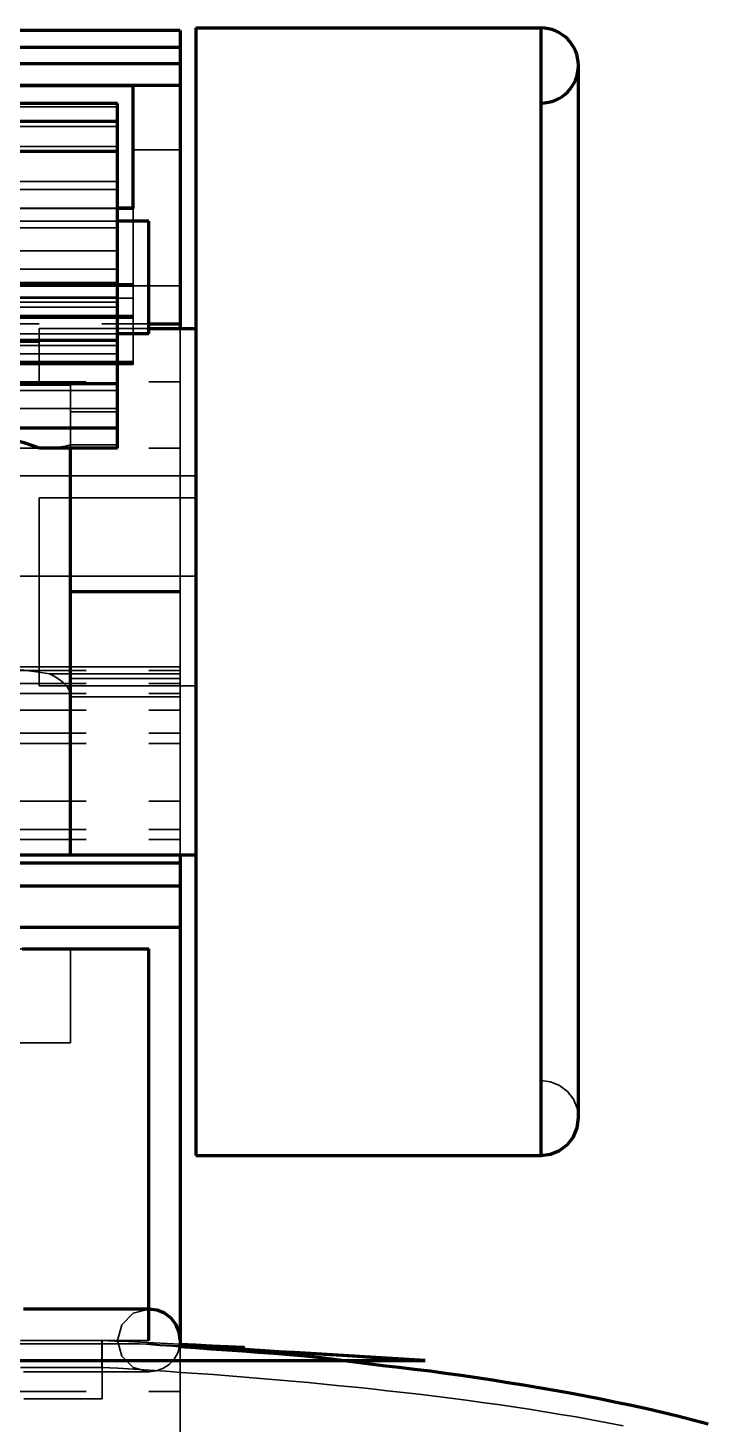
# Model space of a CAD drawing. Header units: millimetres. Extents: x 0 to 2208, y 0 to 420.
# Drawn here: x 203.85 to 214.7, y 240.39 to 262.67 of the extents above; entities that cross this region are included whole.
import ezdxf

# ---------------------------------------------------------------- set-up
doc = ezdxf.new("R2010")
doc.units = ezdxf.units.MM
doc.linetypes.add('IRAM-E-TRAZOS', pattern=[5, 4, -1])
doc.layers.add('01-VISIBLE', color=7, linetype='CONTINUOUS', lineweight=70)
doc.layers.add('02-OCULTA', color=4, linetype='IRAM-E-TRAZOS', lineweight=35)

msp = doc.modelspace()

# ---------------------------------------------------------------- linework, layer by layer
at = {"layer": '01-VISIBLE'}
for p, q in [((206.285, 262.633), (190.785, 262.633)), ((206.285, 262.633), (206.285, 262.368)), ((206.535, 262.673), (212.035, 262.673)), ((199.807, 262.368), (206.285, 262.368)), ((206.285, 262.368), (206.285, 262.103)), ((200.011, 262.103), (206.285, 262.103)), ((206.285, 262.103), (206.285, 261.758)), ((205.535, 261.749), (191.535, 261.749)), ((200.033, 261.758), (206.285, 261.758)), ((200.033, 261.755), (205.535, 261.755)), ((205.535, 259.793), (205.535, 261.755)), ((206.285, 261.758), (206.285, 257.948)), ((205.285, 261.468), (191.785, 261.468)), ((205.285, 261.178), (205.285, 261.468)), ((205.285, 261.178), (191.785, 261.178)), ((205.285, 260.698), (205.285, 261.178)), ((205.285, 260.698), (191.785, 260.698)), ((205.285, 258.583), (205.285, 260.698)), ((205.535, 259.797), (205.285, 259.797)), ((205.285, 259.794), (205.535, 259.794)), ((205.535, 259.793), (205.285, 259.793)), ((205.785, 259.588), (205.285, 259.588)), ((205.285, 258.583), (191.785, 258.583)), ((205.285, 257.683), (205.285, 258.583)), ((205.785, 257.948), (206.285, 257.948)), ((205.785, 257.873), (206.285, 257.873)), ((206.285, 257.948), (206.285, 257.873)), ((206.285, 257.873), (206.535, 257.873)), ((205.285, 257.683), (191.785, 257.683)), ((205.785, 257.788), (205.285, 257.788)), ((205.285, 256.993), (205.285, 257.683)), ((205.285, 256.993), (203.035, 256.993)), ((205.285, 256.283), (205.285, 256.993)), ((205.285, 256.283), (200.762, 256.283)), ((205.285, 255.963), (205.285, 256.283)), ((205.285, 255.963), (204.038, 255.963)), ((204.535, 249.473), (204.535, 255.963)), ((204.535, 249.473), (206.535, 249.473)), ((206.285, 249.473), (206.285, 249.348)), ((203.285, 249.348), (206.285, 249.348)), ((206.285, 249.348), (206.285, 248.978)), ((203.285, 248.978), (206.285, 248.978)), ((206.285, 248.978), (206.285, 248.318)), ((203.285, 248.318), (206.285, 248.318)), ((206.285, 248.318), (206.285, 241.663)), ((205.785, 241.723), (205.785, 247.973)), ((206.535, 244.673), (212.035, 244.673))]:
    msp.add_line(p, q, dxfattribs=at)
for points in [[(206.535, 262.673), (206.535, 262.423), (206.535, 262.173), (206.535, 261.923), (206.535, 261.673), (206.535, 261.423), (206.535, 261.173), (206.535, 260.923), (206.535, 260.673), (206.535, 260.423), (206.535, 260.173), (206.535, 259.923), (206.535, 259.673), (206.535, 259.423), (206.535, 259.173), (206.535, 258.923), (206.535, 258.673), (206.535, 258.423), (206.535, 258.173), (206.535, 257.923), (206.535, 257.673), (206.535, 257.423), (206.535, 257.173), (206.535, 256.923), (206.535, 256.673), (206.535, 256.423), (206.535, 256.173), (206.535, 255.923), (206.535, 255.673), (206.535, 255.423), (206.535, 255.173), (206.535, 254.923), (206.535, 254.673), (206.535, 254.423), (206.535, 254.173), (206.535, 253.923), (206.535, 253.673), (206.535, 253.423), (206.535, 253.173), (206.535, 252.923), (206.535, 252.673), (206.535, 252.423), (206.535, 252.173), (206.535, 251.923), (206.535, 251.673), (206.535, 251.423), (206.535, 251.173), (206.535, 250.923), (206.535, 250.673), (206.535, 250.423), (206.535, 250.173), (206.535, 249.923), (206.535, 249.673), (206.535, 249.423), (206.535, 249.173), (206.535, 248.923), (206.535, 248.673), (206.535, 248.423), (206.535, 248.173), (206.535, 247.923), (206.535, 247.673), (206.535, 247.423), (206.535, 247.173), (206.535, 246.923), (206.535, 246.673), (206.535, 246.423), (206.535, 246.173), (206.535, 245.923), (206.535, 245.673), (206.535, 245.423), (206.535, 245.173), (206.535, 244.923), (206.535, 244.673)], [(212.035, 262.673), (212.035, 262.423), (212.035, 262.173), (212.035, 261.923), (212.035, 261.673), (212.035, 261.423), (212.035, 261.173), (212.035, 260.923), (212.035, 260.673), (212.035, 260.423), (212.035, 260.173), (212.035, 259.923), (212.035, 259.673), (212.035, 259.423), (212.035, 259.173), (212.035, 258.923), (212.035, 258.673), (212.035, 258.423), (212.035, 258.173), (212.035, 257.923), (212.035, 257.673), (212.035, 257.423), (212.035, 257.173), (212.035, 256.923), (212.035, 256.673), (212.035, 256.423), (212.035, 256.173), (212.035, 255.923), (212.035, 255.673), (212.035, 255.423), (212.035, 255.173), (212.035, 254.923), (212.035, 254.673), (212.035, 254.423), (212.035, 254.173), (212.035, 253.923), (212.035, 253.673), (212.035, 253.423), (212.035, 253.173), (212.035, 252.923), (212.035, 252.673), (212.035, 252.423), (212.035, 252.173), (212.035, 251.923), (212.035, 251.673), (212.035, 251.423), (212.035, 251.173), (212.035, 250.923), (212.035, 250.673), (212.035, 250.423), (212.035, 250.173), (212.035, 249.923), (212.035, 249.673), (212.035, 249.423), (212.035, 249.173), (212.035, 248.923), (212.035, 248.673), (212.035, 248.423), (212.035, 248.173), (212.035, 247.923), (212.035, 247.673), (212.035, 247.423), (212.035, 247.173), (212.035, 246.923), (212.035, 246.673), (212.035, 246.423), (212.035, 246.173), (212.035, 245.923), (212.035, 245.673), (212.035, 245.423), (212.035, 245.173), (212.035, 244.923), (212.035, 244.673)], [(212.635, 245.273), (212.635, 245.524), (212.635, 245.774), (212.635, 246.025), (212.635, 246.276), (212.635, 246.527), (212.635, 246.777), (212.635, 247.028), (212.635, 247.279), (212.635, 247.53), (212.635, 247.78), (212.635, 248.031), (212.635, 248.282), (212.635, 248.533), (212.635, 248.783), (212.635, 249.034), (212.635, 249.285), (212.635, 249.536), (212.635, 249.786), (212.635, 250.037), (212.635, 250.288), (212.635, 250.539), (212.635, 250.789), (212.635, 251.04), (212.635, 251.291), (212.635, 251.542), (212.635, 251.792), (212.635, 252.043), (212.635, 252.294), (212.635, 252.545), (212.635, 252.795), (212.635, 253.046), (212.635, 253.297), (212.635, 253.548), (212.635, 253.798), (212.635, 254.049), (212.635, 254.3), (212.635, 254.551), (212.635, 254.801), (212.635, 255.052), (212.635, 255.303), (212.635, 255.554), (212.635, 255.804), (212.635, 256.055), (212.635, 256.306), (212.635, 256.557), (212.635, 256.807), (212.635, 257.058), (212.635, 257.309), (212.635, 257.56), (212.635, 257.81), (212.635, 258.061), (212.635, 258.312), (212.635, 258.562), (212.635, 258.813), (212.635, 259.064), (212.635, 259.315), (212.635, 259.565), (212.635, 259.816), (212.635, 260.067), (212.635, 260.318), (212.635, 260.568), (212.635, 260.819), (212.635, 261.07), (212.635, 261.321), (212.635, 261.571), (212.635, 261.822), (212.635, 262.073)], [(212.635, 245.273), (212.635, 245.524), (212.635, 245.774), (212.635, 246.025), (212.635, 246.276), (212.635, 246.527), (212.635, 246.777), (212.635, 247.028), (212.635, 247.279), (212.635, 247.53), (212.635, 247.78), (212.635, 248.031), (212.635, 248.282), (212.635, 248.533), (212.635, 248.783), (212.635, 249.034), (212.635, 249.285), (212.635, 249.536), (212.635, 249.786), (212.635, 250.037), (212.635, 250.288), (212.635, 250.539), (212.635, 250.789), (212.635, 251.04), (212.635, 251.291), (212.635, 251.542), (212.635, 251.792), (212.635, 252.043), (212.635, 252.294), (212.635, 252.545), (212.635, 252.795), (212.635, 253.046), (212.635, 253.297), (212.635, 253.548), (212.635, 253.798), (212.635, 254.049), (212.635, 254.3), (212.635, 254.551), (212.635, 254.801), (212.635, 255.052), (212.635, 255.303), (212.635, 255.554), (212.635, 255.804), (212.635, 256.055), (212.635, 256.306), (212.635, 256.557), (212.635, 256.807), (212.635, 257.058), (212.635, 257.309), (212.635, 257.56), (212.635, 257.81), (212.635, 258.061), (212.635, 258.312), (212.635, 258.562), (212.635, 258.813), (212.635, 259.064), (212.635, 259.315), (212.635, 259.565), (212.635, 259.816), (212.635, 260.067), (212.635, 260.318), (212.635, 260.568), (212.635, 260.819), (212.635, 261.07), (212.635, 261.321), (212.635, 261.571), (212.635, 261.822), (212.635, 262.073)], [(205.785, 257.788), (205.785, 258.045), (205.785, 258.302), (205.785, 258.559), (205.785, 258.817), (205.785, 259.074), (205.785, 259.331), (205.785, 259.588)], [(204.038, 255.963), (203.797, 256.05), (203.55, 256.115), (203.299, 256.163), (203.045, 256.195), (202.791, 256.214), (202.535, 256.22)], [(202.535, 249.473), (202.785, 249.473), (203.035, 249.473), (203.285, 249.473), (203.535, 249.473), (203.785, 249.473), (204.035, 249.473), (204.285, 249.473), (204.535, 249.473)], [(203.763, 247.973), (204.016, 247.973), (204.269, 247.973), (204.521, 247.973), (204.774, 247.973), (205.027, 247.973), (205.28, 247.973), (205.532, 247.973), (205.785, 247.973)], [(212.035, 244.673), (212.19, 244.693), (212.335, 244.753), (212.459, 244.849), (212.555, 244.973), (212.615, 245.118), (212.635, 245.273)], [(205.785, 242.223), (205.535, 242.223), (205.285, 242.223), (205.035, 242.223), (204.785, 242.223), (204.535, 242.223), (204.285, 242.223), (204.035, 242.223), (203.785, 242.223)], [(206.285, 241.723), (206.268, 241.852), (206.218, 241.973), (206.139, 242.076), (206.035, 242.156), (205.914, 242.206), (205.785, 242.223)], [(214.704, 240.387), (214.461, 240.451), (214.218, 240.513), (213.974, 240.572), (213.729, 240.628), (213.484, 240.682), (213.239, 240.734), (212.993, 240.784), (212.747, 240.832), (212.5, 240.879), (212.253, 240.923), (212.006, 240.966), (211.758, 241.007), (211.51, 241.047), (211.263, 241.086), (211.014, 241.124), (210.766, 241.161), (210.518, 241.196), (210.269, 241.229), (210.02, 241.26), (209.771, 241.29), (209.522, 241.319), (209.272, 241.348), (209.023, 241.379), (208.775, 241.415), (208.526, 241.447), (208.276, 241.471), (208.026, 241.492), (207.776, 241.512), (207.526, 241.53), (207.276, 241.549), (207.025, 241.567), (206.775, 241.584), (206.525, 241.602), (206.274, 241.62)], [(206.285, 241.723), (206.285, 241.708), (206.284, 241.694), (206.283, 241.679), (206.282, 241.664), (206.28, 241.65), (206.277, 241.636)], [(210.193, 241.402), (209.932, 241.417), (209.671, 241.433), (209.41, 241.448), (209.149, 241.464), (208.888, 241.48), (208.627, 241.495), (208.366, 241.511), (208.105, 241.527), (207.844, 241.542), (207.583, 241.558), (207.321, 241.574), (207.06, 241.589), (206.799, 241.605), (206.538, 241.62), (206.277, 241.636)], [(206.281, 241.663), (206.533, 241.651), (206.785, 241.638), (207.037, 241.626), (207.289, 241.613), (207.299, 241.608), (207.046, 241.618), (206.795, 241.628), (206.698, 241.632), (206.378, 241.638), (206.621, 241.622), (206.874, 241.607), (207.117, 241.593), (207.396, 241.577), (207.632, 241.562), (207.858, 241.548), (208.135, 241.531), (208.39, 241.515), (208.67, 241.497), (208.871, 241.485), (209.11, 241.47), (209.395, 241.452), (209.612, 241.439), (209.865, 241.423), (210.193, 241.402)], [(203.674, 241.402), (203.925, 241.402), (204.176, 241.402), (204.427, 241.402), (204.677, 241.402), (204.928, 241.402), (205.179, 241.402), (205.429, 241.402), (205.68, 241.402), (205.931, 241.402), (206.182, 241.402), (206.432, 241.402), (206.683, 241.402), (206.934, 241.402), (207.184, 241.402), (207.435, 241.402), (207.686, 241.402), (207.936, 241.402), (208.187, 241.402), (208.438, 241.402), (208.689, 241.402), (208.939, 241.402), (209.19, 241.402), (209.441, 241.402), (209.691, 241.402), (209.942, 241.402), (210.193, 241.402)]]:
    msp.add_lwpolyline(points, dxfattribs=at)
msp.add_arc((212.035, 262.073), 0.6, -90, 90, dxfattribs=at)
at = {"layer": '02-OCULTA'}
for p, q in [((206.285, 260.728), (206.285, 262.633)), ((205.535, 261.755), (205.535, 261.749)), ((205.535, 261.749), (205.535, 260.728)), ((205.285, 261.468), (205.285, 261.413)), ((205.285, 261.413), (191.785, 261.413)), ((205.285, 261.413), (205.285, 261.098)), ((205.285, 261.098), (191.785, 261.098)), ((205.285, 261.098), (205.285, 260.778)), ((205.285, 260.778), (191.785, 260.778)), ((205.285, 260.778), (205.285, 259.483)), ((205.535, 260.728), (205.535, 258.558)), ((206.285, 260.728), (205.535, 260.728)), ((206.285, 258.558), (206.285, 260.728)), ((191.785, 260.223), (205.285, 260.223)), ((191.785, 260.093), (205.285, 260.093)), ((191.785, 260.093), (205.285, 260.093)), ((205.285, 260.223), (205.285, 260.093)), ((205.285, 258.823), (205.285, 260.223)), ((205.285, 260.093), (205.285, 259.113)), ((191.535, 259.793), (205.535, 259.793)), ((205.285, 259.797), (191.785, 259.797)), ((191.785, 259.794), (205.285, 259.794)), ((205.285, 259.793), (200.033, 259.793)), ((205.535, 259.797), (205.535, 259.794)), ((205.535, 258.59), (205.535, 259.797)), ((205.535, 259.794), (205.535, 259.793)), ((205.285, 259.588), (191.785, 259.588)), ((205.285, 259.588), (191.785, 259.588)), ((205.285, 259.483), (191.785, 259.483)), ((205.285, 259.483), (205.285, 258.373)), ((205.285, 259.113), (191.785, 259.113)), ((205.285, 259.113), (205.285, 258.213)), ((205.285, 258.823), (191.785, 258.823)), ((205.285, 258.608), (205.285, 258.823)), ((205.535, 258.59), (191.535, 258.59)), ((205.535, 258.574), (191.535, 258.574)), ((205.535, 258.561), (191.535, 258.561)), ((205.535, 258.549), (191.535, 258.549)), ((205.285, 258.608), (191.785, 258.608)), ((205.285, 258.293), (205.285, 258.608)), ((205.535, 258.574), (205.535, 258.59)), ((205.535, 258.561), (205.535, 258.574)), ((205.535, 258.549), (205.535, 258.561)), ((205.535, 258.558), (205.535, 257.303)), ((206.285, 258.558), (205.535, 258.558)), ((205.535, 258.357), (205.535, 258.549)), ((206.285, 257.023), (206.285, 258.558)), ((205.535, 258.357), (191.535, 258.357)), ((205.285, 258.373), (191.785, 258.373)), ((205.285, 258.373), (205.285, 256.888)), ((205.535, 258.081), (205.535, 258.357)), ((205.535, 258.081), (191.535, 258.081)), ((205.285, 258.293), (191.785, 258.293)), ((205.285, 258.213), (191.785, 258.213)), ((205.285, 257.603), (205.285, 258.293)), ((205.285, 258.213), (205.285, 257.683)), ((205.535, 258.058), (205.535, 258.081)), ((205.535, 258.058), (191.535, 258.058)), ((205.535, 258.038), (191.535, 258.038)), ((200.033, 257.948), (205.785, 257.948)), ((204.035, 257.873), (204.035, 257.658)), ((204.035, 257.873), (205.785, 257.873)), ((204.035, 257.873), (206.285, 257.873)), ((204.035, 257.873), (206.285, 257.873)), ((205.535, 258.038), (205.535, 258.058)), ((205.535, 257.348), (205.535, 258.038)), ((205.285, 257.788), (191.785, 257.788)), ((205.285, 257.788), (191.785, 257.788)), ((205.285, 257.683), (191.785, 257.683)), ((200.02, 257.658), (204.035, 257.658)), ((204.035, 257.658), (204.035, 257.338)), ((205.285, 257.683), (205.285, 256.543)), ((205.285, 257.603), (191.785, 257.603)), ((205.285, 257.603), (191.785, 257.603)), ((205.285, 257.473), (191.785, 257.473)), ((205.285, 257.473), (205.285, 257.603)), ((205.285, 256.888), (205.285, 257.473)), ((205.535, 257.348), (191.535, 257.348)), ((205.535, 257.335), (191.535, 257.335)), ((205.535, 257.323), (191.535, 257.323)), ((205.535, 257.314), (191.535, 257.314)), ((205.535, 257.308), (191.535, 257.308)), ((205.535, 257.304), (191.535, 257.304)), ((191.535, 257.303), (205.535, 257.303)), ((205.535, 257.303), (191.535, 257.303)), ((198.988, 257.338), (204.035, 257.338)), ((204.035, 257.338), (204.035, 257.023)), ((205.535, 257.335), (205.535, 257.348)), ((205.535, 257.323), (205.535, 257.335)), ((205.535, 257.314), (205.535, 257.323)), ((205.535, 257.308), (205.535, 257.314)), ((205.535, 257.304), (205.535, 257.308)), ((205.535, 257.303), (205.535, 257.304)), ((190.785, 257.023), (206.285, 257.023)), ((191.785, 257.023), (204.035, 257.023)), ((192.535, 256.973), (204.035, 256.973)), ((203.035, 256.973), (204.535, 256.973)), ((204.035, 257.023), (204.035, 256.973)), ((204.035, 256.973), (204.535, 256.973)), ((204.035, 256.973), (204.535, 256.973)), ((204.535, 255.963), (204.535, 256.973)), ((204.535, 249.473), (204.535, 256.973)), ((204.535, 256.543), (204.535, 256.973)), ((204.535, 256.04), (204.535, 256.973)), ((204.535, 252.01), (204.535, 256.973)), ((206.285, 255.963), (206.285, 257.023)), ((205.285, 256.888), (191.785, 256.888)), ((205.285, 256.888), (191.785, 256.888)), ((205.285, 256.598), (205.285, 256.888)), ((205.285, 256.888), (205.285, 256.598)), ((205.285, 256.598), (191.785, 256.598)), ((205.285, 256.598), (191.785, 256.598)), ((205.285, 256.543), (204.535, 256.543)), ((204.535, 256.04), (204.535, 256.543)), ((205.285, 256.543), (205.285, 256.018)), ((190.785, 255.963), (206.285, 255.963)), ((205.285, 256.018), (204.534, 256.018)), ((205.285, 256.018), (205.285, 255.963)), ((206.285, 252.048), (206.285, 255.963)), ((206.535, 255.523), (190.785, 255.523)), ((206.285, 255.523), (190.785, 255.523)), ((204.035, 255.173), (206.535, 255.173)), ((206.535, 253.923), (190.785, 253.923)), ((206.285, 253.923), (190.785, 253.923)), ((204.535, 253.663), (204.535, 253.687)), ((204.535, 253.687), (206.285, 253.687)), ((204.535, 252.288), (204.535, 253.663)), ((204.535, 253.663), (206.285, 253.663)), ((206.285, 253.687), (206.285, 253.663)), ((206.285, 253.663), (206.285, 252.288)), ((190.785, 252.418), (206.285, 252.418)), ((202.957, 252.473), (206.285, 252.473)), ((204.199, 252.363), (206.285, 252.363)), ((204.535, 251.993), (204.535, 252.288)), ((204.535, 252.288), (206.285, 252.288)), ((206.285, 252.363), (206.285, 252.473)), ((206.285, 252.473), (206.285, 252.418)), ((206.285, 252.418), (206.285, 252.208)), ((206.285, 251.993), (206.285, 252.363)), ((206.285, 252.288), (206.285, 251.993)), ((190.785, 252.208), (206.285, 252.208)), ((204.035, 252.173), (206.535, 252.173)), ((206.285, 252.208), (206.285, 251.413)), ((190.785, 252.048), (206.285, 252.048)), ((204.535, 252.01), (204.535, 251.993)), ((204.535, 251.993), (206.285, 251.993)), ((206.285, 251.783), (206.285, 252.048)), ((190.785, 251.783), (206.285, 251.783)), ((206.285, 251.253), (206.285, 251.783)), ((190.785, 251.413), (206.285, 251.413)), ((206.285, 251.413), (206.285, 249.878)), ((190.785, 251.253), (206.285, 251.253)), ((206.285, 250.328), (206.285, 251.253)), ((190.785, 250.328), (206.285, 250.328)), ((206.285, 240.908), (206.285, 250.328)), ((190.785, 249.878), (206.285, 249.878)), ((190.785, 249.878), (206.285, 249.878)), ((206.285, 249.878), (206.285, 249.718)), ((190.785, 249.718), (206.285, 249.718)), ((206.285, 249.718), (206.285, 249.473)), ((204.035, 249.473), (204.535, 249.473)), ((204.535, 246.473), (204.535, 247.973)), ((205.035, 241.723), (205.035, 241.291)), ((205.04, 240.791), (205.04, 241.723)), ((206.285, 241.663), (206.285, 233.078)), ((190.785, 240.908), (206.285, 240.908)), ((206.285, 239.638), (206.285, 240.908))]:
    msp.add_line(p, q, dxfattribs=at)
for points in [[(206.535, 244.673), (206.535, 244.923), (206.535, 245.173), (206.535, 245.423), (206.535, 245.673), (206.535, 245.923), (206.535, 246.173), (206.535, 246.423), (206.535, 246.673), (206.535, 246.923), (206.535, 247.173), (206.535, 247.423), (206.535, 247.673), (206.535, 247.923), (206.535, 248.173), (206.535, 248.423), (206.535, 248.673), (206.535, 248.923), (206.535, 249.173), (206.535, 249.423), (206.535, 249.673), (206.535, 249.923), (206.535, 250.173), (206.535, 250.423), (206.535, 250.673), (206.535, 250.923), (206.535, 251.173), (206.535, 251.423), (206.535, 251.673), (206.535, 251.923), (206.535, 252.173), (206.535, 252.423), (206.535, 252.673), (206.535, 252.923), (206.535, 253.173), (206.535, 253.423), (206.535, 253.673), (206.535, 253.923), (206.535, 254.173), (206.535, 254.423), (206.535, 254.673), (206.535, 254.923), (206.535, 255.173), (206.535, 255.423), (206.535, 255.673), (206.535, 255.923), (206.535, 256.173), (206.535, 256.423), (206.535, 256.673), (206.535, 256.923), (206.535, 257.173), (206.535, 257.423), (206.535, 257.673), (206.535, 257.923), (206.535, 258.173), (206.535, 258.423), (206.535, 258.673), (206.535, 258.923), (206.535, 259.173), (206.535, 259.423), (206.535, 259.673), (206.535, 259.923), (206.535, 260.173), (206.535, 260.423), (206.535, 260.673), (206.535, 260.923), (206.535, 261.173), (206.535, 261.423), (206.535, 261.673), (206.535, 261.923), (206.535, 262.173), (206.535, 262.423), (206.535, 262.673)], [(212.035, 244.673), (212.035, 244.923), (212.035, 245.173), (212.035, 245.423), (212.035, 245.673), (212.035, 245.923), (212.035, 246.173), (212.035, 246.423), (212.035, 246.673), (212.035, 246.923), (212.035, 247.173), (212.035, 247.423), (212.035, 247.673), (212.035, 247.923), (212.035, 248.173), (212.035, 248.423), (212.035, 248.673), (212.035, 248.923), (212.035, 249.173), (212.035, 249.423), (212.035, 249.673), (212.035, 249.923), (212.035, 250.173), (212.035, 250.423), (212.035, 250.673), (212.035, 250.923), (212.035, 251.173), (212.035, 251.423), (212.035, 251.673), (212.035, 251.923), (212.035, 252.173), (212.035, 252.423), (212.035, 252.673), (212.035, 252.923), (212.035, 253.173), (212.035, 253.423), (212.035, 253.673), (212.035, 253.923), (212.035, 254.173), (212.035, 254.423), (212.035, 254.673), (212.035, 254.923), (212.035, 255.173), (212.035, 255.423), (212.035, 255.673), (212.035, 255.923), (212.035, 256.173), (212.035, 256.423), (212.035, 256.673), (212.035, 256.923), (212.035, 257.173), (212.035, 257.423), (212.035, 257.673), (212.035, 257.923), (212.035, 258.173), (212.035, 258.423), (212.035, 258.673), (212.035, 258.923), (212.035, 259.173), (212.035, 259.423), (212.035, 259.673), (212.035, 259.923), (212.035, 260.173), (212.035, 260.423), (212.035, 260.673), (212.035, 260.923), (212.035, 261.173), (212.035, 261.423), (212.035, 261.673), (212.035, 261.923), (212.035, 262.173), (212.035, 262.423), (212.035, 262.673)], [(212.035, 261.473), (212.035, 261.221), (212.035, 260.97), (212.035, 260.718), (212.035, 260.466), (212.035, 260.215), (212.035, 259.963), (212.035, 259.712), (212.035, 259.46), (212.035, 259.208), (212.035, 258.957), (212.035, 258.705), (212.035, 258.454), (212.035, 258.202), (212.035, 257.95), (212.035, 257.699), (212.035, 257.447), (212.035, 257.196), (212.035, 256.944), (212.035, 256.692), (212.035, 256.441), (212.035, 256.189), (212.035, 255.937), (212.035, 255.686), (212.035, 255.434), (212.035, 255.183), (212.035, 254.931), (212.035, 254.679), (212.035, 254.428), (212.035, 254.176), (212.035, 253.925), (212.035, 253.673), (212.035, 253.421), (212.035, 253.17), (212.035, 252.918), (212.035, 252.666), (212.035, 252.415), (212.035, 252.163), (212.035, 251.912), (212.035, 251.66), (212.035, 251.408), (212.035, 251.157), (212.035, 250.905), (212.035, 250.654), (212.035, 250.402), (212.035, 250.15), (212.035, 249.899), (212.035, 249.647), (212.035, 249.396), (212.035, 249.144), (212.035, 248.892), (212.035, 248.641), (212.035, 248.389), (212.035, 248.137), (212.035, 247.886), (212.035, 247.634), (212.035, 247.383), (212.035, 247.131), (212.035, 246.879), (212.035, 246.628), (212.035, 246.376), (212.035, 246.125), (212.035, 245.873)], [(212.035, 245.873), (212.035, 246.125), (212.035, 246.376), (212.035, 246.628), (212.035, 246.879), (212.035, 247.131), (212.035, 247.383), (212.035, 247.634), (212.035, 247.886), (212.035, 248.137), (212.035, 248.389), (212.035, 248.641), (212.035, 248.892), (212.035, 249.144), (212.035, 249.396), (212.035, 249.647), (212.035, 249.899), (212.035, 250.15), (212.035, 250.402), (212.035, 250.654), (212.035, 250.905), (212.035, 251.157), (212.035, 251.408), (212.035, 251.66), (212.035, 251.912), (212.035, 252.163), (212.035, 252.415), (212.035, 252.666), (212.035, 252.918), (212.035, 253.17), (212.035, 253.421), (212.035, 253.673), (212.035, 253.925), (212.035, 254.176), (212.035, 254.428), (212.035, 254.679), (212.035, 254.931), (212.035, 255.183), (212.035, 255.434), (212.035, 255.686), (212.035, 255.937), (212.035, 256.189), (212.035, 256.441), (212.035, 256.692), (212.035, 256.944), (212.035, 257.196), (212.035, 257.447), (212.035, 257.699), (212.035, 257.95), (212.035, 258.202), (212.035, 258.454), (212.035, 258.705), (212.035, 258.957), (212.035, 259.208), (212.035, 259.46), (212.035, 259.712), (212.035, 259.963), (212.035, 260.215), (212.035, 260.466), (212.035, 260.718), (212.035, 260.97), (212.035, 261.221), (212.035, 261.473)], [(205.285, 259.588), (205.285, 259.331), (205.285, 259.074), (205.285, 258.817), (205.285, 258.559), (205.285, 258.302), (205.285, 258.045), (205.285, 257.788)], [(205.285, 257.788), (205.285, 258.045), (205.285, 258.302), (205.285, 258.559), (205.285, 258.817), (205.285, 259.074), (205.285, 259.331), (205.285, 259.588)], [(205.785, 259.588), (205.785, 259.331), (205.785, 259.074), (205.785, 258.817), (205.785, 258.559), (205.785, 258.302), (205.785, 258.045), (205.785, 257.788)], [(204.035, 256.973), (204.035, 257.123), (204.035, 257.273), (204.035, 257.423), (204.035, 257.573), (204.035, 257.723), (204.035, 257.873)], [(204.035, 257.873), (204.035, 257.723), (204.035, 257.573), (204.035, 257.423), (204.035, 257.273), (204.035, 257.123), (204.035, 256.973)], [(204.035, 256.973), (204.035, 257.123), (204.035, 257.273), (204.035, 257.423), (204.035, 257.573), (204.035, 257.723), (204.035, 257.873)], [(204.035, 257.873), (204.035, 257.873), (204.035, 257.873), (204.035, 257.873), (204.035, 257.873), (204.035, 257.873), (204.035, 257.873)], [(206.285, 253.687), (206.285, 253.949), (206.285, 254.21), (206.285, 254.472), (206.285, 254.733), (206.285, 254.995), (206.285, 255.257), (206.285, 255.518), (206.285, 255.78), (206.285, 256.042), (206.285, 256.303), (206.285, 256.565), (206.285, 256.826), (206.285, 257.088), (206.285, 257.35), (206.285, 257.611), (206.285, 257.873)], [(206.285, 257.873), (206.285, 257.873), (206.285, 257.873), (206.285, 257.873), (206.285, 257.873), (206.285, 257.873), (206.285, 257.873)], [(206.535, 249.473), (206.535, 249.727), (206.535, 249.982), (206.535, 250.237), (206.535, 250.491), (206.535, 250.746), (206.535, 251), (206.535, 251.255), (206.535, 251.509), (206.535, 251.764), (206.535, 252.018), (206.535, 252.273), (206.535, 252.527), (206.535, 252.782), (206.535, 253.037), (206.535, 253.291), (206.535, 253.546), (206.535, 253.8), (206.535, 254.055), (206.535, 254.309), (206.535, 254.564), (206.535, 254.818), (206.535, 255.073), (206.535, 255.327), (206.535, 255.582), (206.535, 255.837), (206.535, 256.091), (206.535, 256.346), (206.535, 256.6), (206.535, 256.855), (206.535, 257.109), (206.535, 257.364), (206.535, 257.618), (206.535, 257.873)], [(206.535, 257.873), (206.535, 257.618), (206.535, 257.364), (206.535, 257.109), (206.535, 256.855), (206.535, 256.6), (206.535, 256.346), (206.535, 256.091), (206.535, 255.837), (206.535, 255.582), (206.535, 255.327), (206.535, 255.073), (206.535, 254.818), (206.535, 254.564), (206.535, 254.309), (206.535, 254.055), (206.535, 253.8), (206.535, 253.546), (206.535, 253.291), (206.535, 253.037), (206.535, 252.782), (206.535, 252.527), (206.535, 252.273), (206.535, 252.018), (206.535, 251.764), (206.535, 251.509), (206.535, 251.255), (206.535, 251), (206.535, 250.746), (206.535, 250.491), (206.535, 250.237), (206.535, 249.982), (206.535, 249.727), (206.535, 249.473)], [(202.535, 256.973), (202.785, 256.973), (203.035, 256.973), (203.285, 256.973), (203.535, 256.973), (203.785, 256.973), (204.035, 256.973), (204.285, 256.973), (204.535, 256.973)], [(203.035, 256.973), (203.285, 256.973), (203.535, 256.973), (203.785, 256.973), (204.035, 256.973), (204.285, 256.973), (204.535, 256.973)], [(204.535, 256.973), (204.535, 256.723), (204.535, 256.473), (204.535, 256.223), (204.535, 255.973), (204.535, 255.723), (204.535, 255.473), (204.535, 255.223), (204.535, 254.973), (204.535, 254.723), (204.535, 254.473), (204.535, 254.223), (204.535, 253.973), (204.535, 253.723), (204.535, 253.473), (204.535, 253.223), (204.535, 252.973), (204.535, 252.723), (204.535, 252.473), (204.535, 252.223), (204.535, 251.973), (204.535, 251.723), (204.535, 251.473), (204.535, 251.223), (204.535, 250.973), (204.535, 250.723), (204.535, 250.473), (204.535, 250.223), (204.535, 249.973), (204.535, 249.723), (204.535, 249.473)], [(204.535, 249.473), (204.535, 249.723), (204.535, 249.973), (204.535, 250.223), (204.535, 250.473), (204.535, 250.723), (204.535, 250.973), (204.535, 251.223), (204.535, 251.473), (204.535, 251.723), (204.535, 251.973), (204.535, 252.223), (204.535, 252.473), (204.535, 252.723), (204.535, 252.973), (204.535, 253.223), (204.535, 253.473), (204.535, 253.723), (204.535, 253.973), (204.535, 254.223), (204.535, 254.473), (204.535, 254.723), (204.535, 254.973), (204.535, 255.223), (204.535, 255.473), (204.535, 255.723), (204.535, 255.973), (204.535, 256.223), (204.535, 256.473), (204.535, 256.723), (204.535, 256.973)], [(204.535, 253.687), (204.535, 253.94), (204.535, 254.192), (204.535, 254.445), (204.535, 254.698), (204.535, 254.951), (204.535, 255.204), (204.535, 255.456), (204.535, 255.709), (204.535, 255.962), (204.535, 256.215), (204.535, 256.467), (204.535, 256.72), (204.535, 256.973)], [(204.534, 256.018), (204.455, 255.996), (204.372, 255.986), (204.288, 255.978), (204.205, 255.972), (204.121, 255.967), (204.038, 255.963)], [(204.535, 256.04), (204.535, 256.037), (204.535, 256.033), (204.535, 256.029), (204.535, 256.025), (204.535, 256.022), (204.534, 256.018)], [(206.285, 255.523), (206.285, 255.256), (206.285, 254.99), (206.285, 254.723), (206.285, 254.456), (206.285, 254.19), (206.285, 253.923)], [(206.285, 253.923), (206.285, 254.19), (206.285, 254.456), (206.285, 254.723), (206.285, 254.99), (206.285, 255.256), (206.285, 255.523)], [(206.535, 255.523), (206.535, 255.256), (206.535, 254.99), (206.535, 254.723), (206.535, 254.456), (206.535, 254.19), (206.535, 253.923)], [(206.535, 253.923), (206.535, 254.19), (206.535, 254.456), (206.535, 254.723), (206.535, 254.99), (206.535, 255.256), (206.535, 255.523)], [(204.035, 252.173), (204.035, 252.423), (204.035, 252.673), (204.035, 252.923), (204.035, 253.173), (204.035, 253.423), (204.035, 253.673), (204.035, 253.923), (204.035, 254.173), (204.035, 254.423), (204.035, 254.673), (204.035, 254.923), (204.035, 255.173)], [(204.035, 255.173), (204.035, 254.923), (204.035, 254.673), (204.035, 254.423), (204.035, 254.173), (204.035, 253.923), (204.035, 253.673), (204.035, 253.423), (204.035, 253.173), (204.035, 252.923), (204.035, 252.673), (204.035, 252.423), (204.035, 252.173)], [(206.535, 252.173), (206.535, 252.423), (206.535, 252.673), (206.535, 252.923), (206.535, 253.173), (206.535, 253.423), (206.535, 253.673), (206.535, 253.923), (206.535, 254.173), (206.535, 254.423), (206.535, 254.673), (206.535, 254.923), (206.535, 255.173)], [(206.535, 255.173), (206.535, 254.923), (206.535, 254.673), (206.535, 254.423), (206.535, 254.173), (206.535, 253.923), (206.535, 253.673), (206.535, 253.423), (206.535, 253.173), (206.535, 252.923), (206.535, 252.673), (206.535, 252.423), (206.535, 252.173)], [(204.199, 252.363), (203.993, 252.397), (203.787, 252.421), (203.58, 252.44), (203.372, 252.455), (203.165, 252.466), (202.957, 252.473)], [(204.535, 252.01), (204.518, 252.093), (204.474, 252.166), (204.415, 252.227), (204.347, 252.279), (204.274, 252.324), (204.199, 252.363)], [(202.535, 249.473), (202.785, 249.473), (203.035, 249.473), (203.285, 249.473), (203.535, 249.473), (203.785, 249.473), (204.035, 249.473), (204.285, 249.473), (204.535, 249.473)], [(204.535, 247.973), (204.274, 247.973), (204.013, 247.973), (203.752, 247.973), (203.492, 247.973), (203.231, 247.973), (202.97, 247.973), (202.709, 247.973), (202.448, 247.973), (202.187, 247.973), (201.926, 247.973), (201.665, 247.973), (201.405, 247.973), (201.144, 247.973), (200.883, 247.973), (200.622, 247.973), (200.361, 247.973), (200.1, 247.973), (199.839, 247.973), (199.578, 247.973), (199.318, 247.973), (199.057, 247.973), (198.796, 247.973), (198.535, 247.973)], [(205.785, 247.973), (205.535, 247.973), (205.285, 247.973), (205.035, 247.973), (204.785, 247.973), (204.535, 247.973), (204.285, 247.973), (204.035, 247.973), (203.785, 247.973)], [(203.785, 247.973), (204.035, 247.973), (204.285, 247.973), (204.535, 247.973)], [(204.535, 246.473), (204.274, 246.473), (204.013, 246.473), (203.752, 246.473), (203.492, 246.473), (203.231, 246.473), (202.97, 246.473), (202.709, 246.473), (202.448, 246.473), (202.187, 246.473), (201.926, 246.473), (201.665, 246.473), (201.405, 246.473), (201.144, 246.473), (200.883, 246.473), (200.622, 246.473), (200.361, 246.473), (200.1, 246.473), (199.839, 246.473), (199.578, 246.473), (199.318, 246.473), (199.057, 246.473), (198.796, 246.473), (198.535, 246.473)], [(203.785, 246.473), (204.035, 246.473), (204.285, 246.473), (204.535, 246.473)], [(212.035, 245.873), (212.19, 245.852), (212.335, 245.793), (212.459, 245.697), (212.555, 245.573), (212.615, 245.428), (212.635, 245.273)], [(203.785, 242.223), (204.035, 242.223), (204.285, 242.223), (204.535, 242.223), (204.785, 242.223), (205.035, 242.223), (205.285, 242.223), (205.535, 242.223), (205.785, 242.223)], [(205.785, 241.223), (205.535, 241.29), (205.352, 241.473), (205.285, 241.723), (205.352, 241.973), (205.535, 242.156), (205.785, 242.223)], [(203.611, 241.669), (203.865, 241.669), (204.118, 241.669), (204.372, 241.669), (204.626, 241.669), (204.88, 241.669), (205.134, 241.669), (205.387, 241.669), (205.641, 241.669)], [(205.641, 241.669), (205.387, 241.669), (205.134, 241.669), (204.88, 241.669), (204.626, 241.669), (204.372, 241.669), (204.118, 241.669), (203.865, 241.669), (203.611, 241.669)], [(205.035, 241.723), (204.775, 241.723), (204.515, 241.723), (204.255, 241.723), (203.995, 241.723), (203.735, 241.723)], [(203.76, 241.723), (204.015, 241.723), (204.27, 241.723), (204.525, 241.723), (204.78, 241.723), (205.035, 241.723)], [(203.785, 241.723), (204.035, 241.723), (204.285, 241.723), (204.535, 241.723), (204.785, 241.723), (205.035, 241.723), (205.285, 241.723), (205.535, 241.723), (205.785, 241.723)], [(205.785, 241.723), (205.535, 241.723), (205.285, 241.723), (205.035, 241.723), (204.785, 241.723), (204.535, 241.723), (204.285, 241.723), (204.035, 241.723), (203.785, 241.723)], [(203.789, 241.723), (204.039, 241.723), (204.289, 241.723), (204.54, 241.723), (204.79, 241.723), (205.04, 241.723)], [(205.04, 241.723), (204.79, 241.723), (204.54, 241.723), (204.289, 241.723), (204.039, 241.723), (203.789, 241.723)], [(205.035, 241.723), (205.243, 241.713), (205.45, 241.703), (205.658, 241.693), (205.866, 241.683), (206.074, 241.673), (206.281, 241.663)], [(206.274, 241.62), (206.167, 241.628), (206.06, 241.636), (205.952, 241.643), (205.845, 241.651), (205.738, 241.66), (205.641, 241.669)], [(206.277, 241.636), (206.171, 241.642), (206.065, 241.648), (205.959, 241.654), (205.853, 241.66), (205.747, 241.665), (205.641, 241.669)], [(206.277, 241.636), (206.244, 241.524), (206.186, 241.424), (206.106, 241.34), (206.009, 241.276), (205.9, 241.236), (205.785, 241.223)], [(203.604, 241.402), (203.857, 241.402), (204.11, 241.402), (204.364, 241.402), (204.617, 241.402), (204.871, 241.402), (205.124, 241.402), (205.378, 241.402), (205.631, 241.402), (205.885, 241.402), (206.138, 241.402), (206.391, 241.402), (206.645, 241.402), (206.898, 241.402), (207.152, 241.402), (207.405, 241.402), (207.659, 241.402), (207.912, 241.402), (208.165, 241.402), (208.419, 241.402), (208.672, 241.402), (208.926, 241.402), (209.179, 241.402), (209.433, 241.402), (209.686, 241.402), (209.939, 241.402), (210.193, 241.402)], [(205.035, 241.291), (204.775, 241.291), (204.515, 241.291), (204.255, 241.291), (203.995, 241.291), (203.735, 241.291)], [(203.785, 241.291), (204.035, 241.291), (204.285, 241.291), (204.535, 241.291), (204.785, 241.291), (205.035, 241.291)], [(203.785, 241.223), (204.035, 241.223), (204.285, 241.223), (204.535, 241.223), (204.785, 241.223), (205.035, 241.223), (205.285, 241.223), (205.535, 241.223), (205.785, 241.223)], [(203.785, 241.223), (204.035, 241.223), (204.285, 241.223), (204.535, 241.223), (204.785, 241.223), (205.035, 241.223), (205.285, 241.223), (205.535, 241.223), (205.785, 241.223)], [(205.035, 241.291), (205.288, 241.277), (205.542, 241.262), (205.795, 241.246), (206.048, 241.23), (206.301, 241.212), (206.554, 241.194), (206.807, 241.176), (207.06, 241.156), (207.313, 241.136), (207.566, 241.116), (207.819, 241.094), (208.072, 241.072), (208.324, 241.049), (208.577, 241.025), (208.83, 241), (209.082, 240.974), (209.334, 240.948), (209.587, 240.92), (209.839, 240.892), (210.091, 240.862), (210.343, 240.832), (210.594, 240.8), (210.846, 240.767), (211.097, 240.733), (211.349, 240.698), (211.6, 240.661), (211.851, 240.623), (212.101, 240.583), (212.352, 240.542), (212.602, 240.5), (212.852, 240.455), (213.101, 240.409), (213.35, 240.361)], [(203.789, 240.791), (204.039, 240.791), (204.289, 240.791), (204.54, 240.791), (204.79, 240.791), (205.04, 240.791)], [(205.04, 240.791), (204.79, 240.791), (204.54, 240.791), (204.289, 240.791), (204.039, 240.791), (203.789, 240.791)]]:
    msp.add_lwpolyline(points, dxfattribs=at)

doc.saveas('drawing.dxf')
